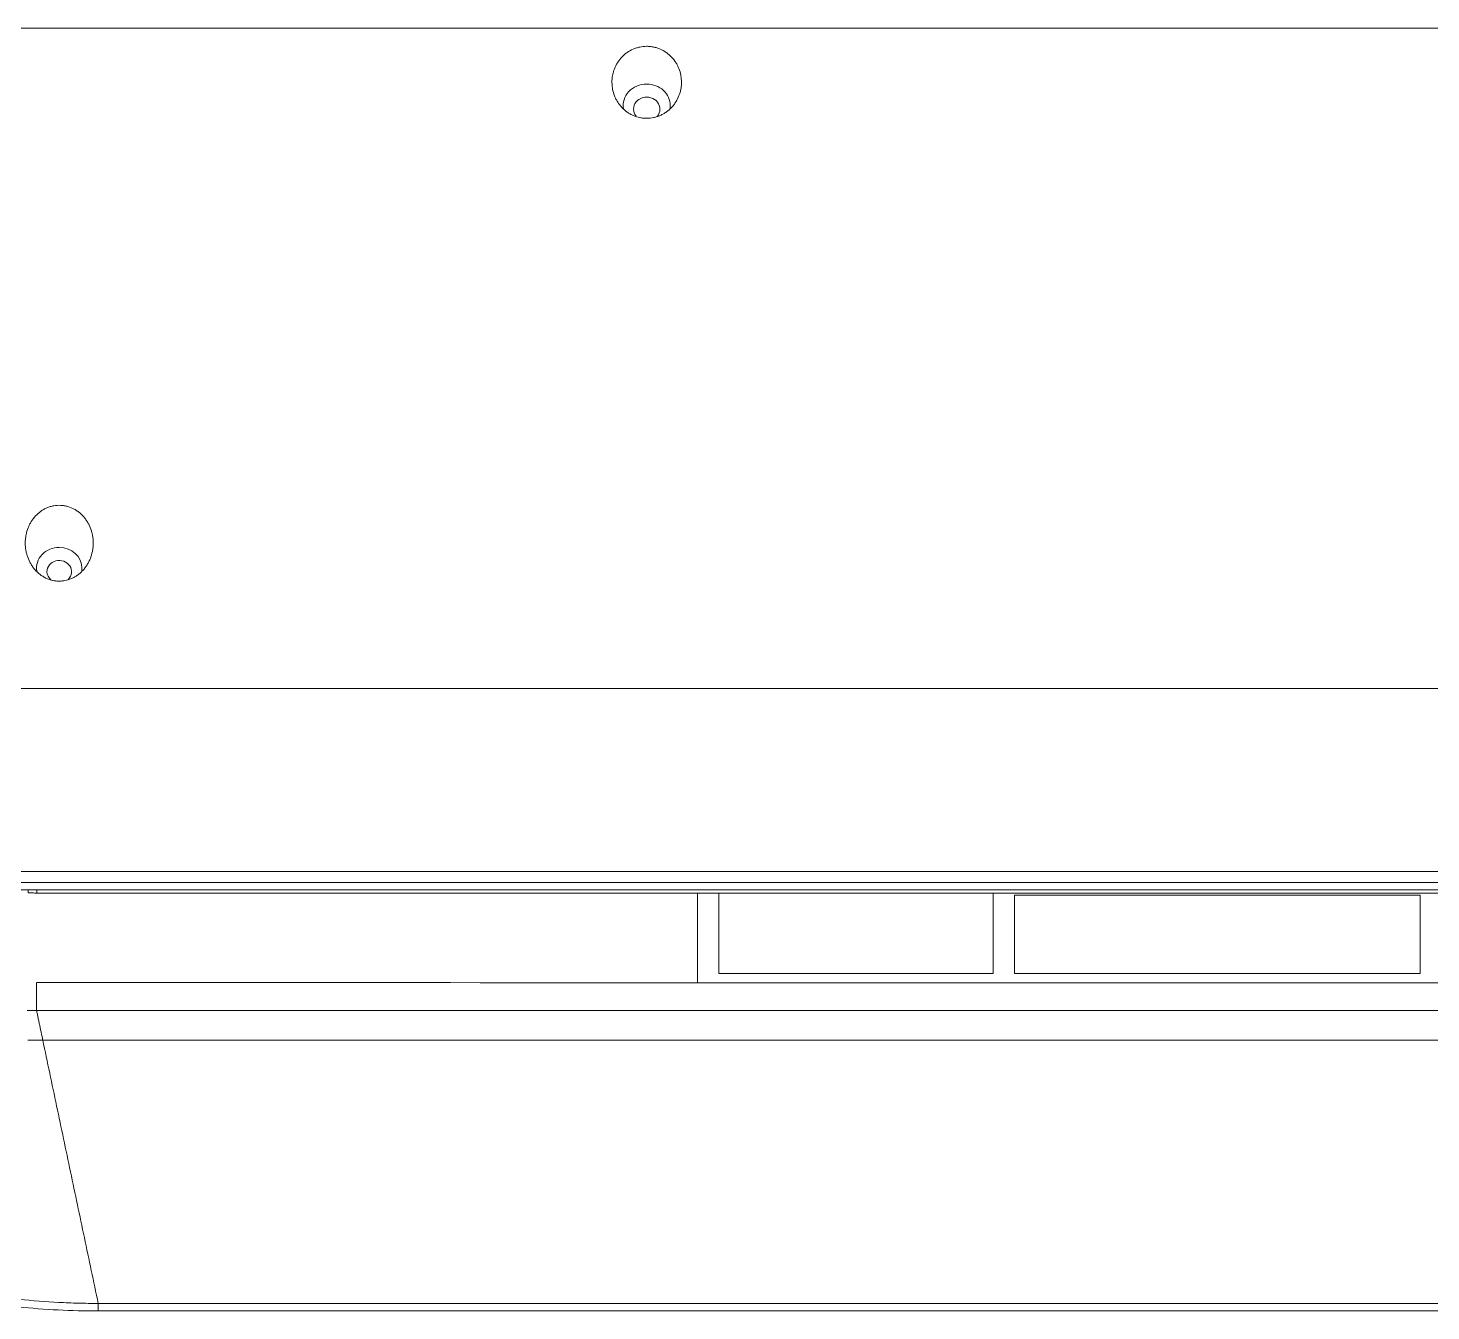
# Model space of a CAD drawing. Header units: millimetres. Extents: x 70151 to 230897, y 35202 to 113211.
# Drawn here: x 171082.18 to 171121.74, y 68686.67 to 68722.85 of the extents above; entities that cross this region are included whole.
import ezdxf

# ---------------------------------------------------------------- set-up
doc = ezdxf.new("R2010")
doc.units = ezdxf.units.MM
doc.header["$LTSCALE"] = 50
doc.layers.add('2-con', color=2, linetype='Continuous')
doc.layers.add('mark-B', color=2, linetype='Continuous', lineweight=20)

# ---------------------------------------------------------------- blocks, each defined once
blk = doc.blocks.new('무풍1way 일반')
at = {"layer": 'mark-B'}
for p, q in [((408.253, -402.051), (408.253, -399.524)), ((387.869, -399.778), (387.869, -401.987)), ((387.869, -399.778), (399.316, -399.778)), ((399.316, -401.987), (399.316, -399.778)), ((399.918, -399.778), (399.918, -402.051)), ((399.918, -399.778), (407.65, -399.778)), ((407.65, -399.778), (407.65, -402.051)), ((387.869, -401.987), (399.316, -401.987))]:
    blk.add_line(p, q, dxfattribs=at)
for centre, major_axis, ratio, start_param, end_param in [((426.893, -398.517), (0, 1.004), 0.000086, 1.792891, 3.134937), ((426.893, -398.517), (0, 1.004), 0.000086, 1.792891, 3.139517), ((427.131, -403.056), (0.002, 1.004), 0.004132, 0, 0.418883), ((426.253, -411.115), (0.346, 0), 0.913545, 2.380343, 6.283185), ((426.253, -411.115), (0.346, 0), 0.913545, 0, 0.853146), ((426.253, -411.212), (-0.641, 0), 0.913545, 6.096747, 6.283185), ((426.253, -411.212), (-0.641, 0), 0.913545, 0, 1.570794), ((426.253, -411.212), (-0.641, 0), 0.913545, 1.570794, 3.288362), ((409.685, -424.159), (0.372, 0), 0.913545, 2.493546, 6.283185), ((409.685, -424.159), (0.372, 0), 0.913545, 0, 0.633521), ((409.685, -424.256), (-0.666, 0), 0.913545, 6.14093, 6.283185), ((409.685, -424.256), (-0.666, 0), 0.913545, 0, 1.5708), ((409.685, -424.256), (-0.666, 0), 0.913545, 1.570794, 3.290714)]:
    blk.add_ellipse(centre, major_axis=major_axis, ratio=ratio, start_param=start_param, end_param=end_param, dxfattribs=at)
for points, degree in [([(0, -390.265), (141.718, -390.265), (283.436, -390.265), (425.154, -390.265)], 3), ([(0, -390.265), (141.718, -390.265), (283.436, -390.265), (425.154, -390.265)], 3), ([(425.154, -390.476), (425.154, -390.406), (425.154, -390.336), (425.154, -390.265)], 3), ([(425.154, -390.476), (425.154, -390.406), (425.154, -390.336), (425.154, -390.265)], 3), ([(426.717, -397.903), (425.154, -390.476)], 1), ([(426.717, -397.903), (425.154, -390.476)], 1), ([(426.717, -397.903), (426.858, -397.901), (426.999, -397.901), (427.14, -397.903)], 3), ([(426.717, -397.903), (426.858, -397.901), (426.999, -397.901), (427.14, -397.903)], 3), ([(426.893, -398.738), (426.717, -397.903)], 1), ([(426.893, -398.738), (426.717, -397.903)], 1), ([(0, -399.521), (213.447, -399.52), (426.893, -399.523)], 2), ([(0, -399.521), (213.447, -399.52), (426.893, -399.523)], 2), ([(0, -402.344), (142.446, -402.344), (284.892, -402.344), (427.338, -402.344)], 3), ([(427.615, -402.149), (427.454, -402.142), (427.293, -402.139), (427.131, -402.139)], 3), ([(427.338, -402.661), (284.892, -402.661), (142.446, -402.661), (0, -402.661)], 3), ([(436.515, -407.818), (291.01, -407.818), (145.505, -407.818), (0, -407.818)], 3), ([(439.257, -426.445), (292.838, -426.445), (146.419, -426.445), (0, -426.445)], 3)]:
    blk.add_open_spline(points, degree=degree, dxfattribs=at)
for points, knots in [([(425.154, -390.476), (420.725, -390.476), (411.868, -390.476), (394.153, -390.476), (363.152, -390.476), (301.151, -390.476), (177.147, -390.476), (70.859, -390.476), (0, -390.476)], [0, 0, 0, 0, 0.03125, 0.0625, 0.125, 0.25, 0.5, 1, 1, 1, 1]), ([(425.154, -390.476), (420.725, -390.476), (411.868, -390.476), (394.153, -390.476), (363.152, -390.476), (301.151, -390.476), (177.147, -390.476), (70.859, -390.476), (0, -390.476)], [0, 0, 0, 0, 0.03125, 0.0625, 0.125, 0.25, 0.5, 1, 1, 1, 1]), ([(425.154, -390.265), (425.532, -390.265), (426.285, -390.284), (427.032, -390.34), (428.148, -390.451), (428.886, -390.562), (429.983, -390.782), (430.711, -390.946), (431.433, -391.147), (431.972, -391.312), (432.241, -391.398), (432.509, -391.489), (432.688, -391.55), (432.777, -391.582), (433.22, -391.742), (433.571, -391.878), (434.608, -392.311), (435.281, -392.632), (436.593, -393.338), (437.231, -393.723), (438.161, -394.348), (438.466, -394.565), (438.918, -394.902), (439.067, -395.016), (439.289, -395.191), (439.363, -395.25), (439.51, -395.368), (439.583, -395.427), (440.234, -395.966), (440.786, -396.47), (441.834, -397.526), (442.331, -398.078), (443.27, -399.23), (443.713, -399.83), (444.179, -400.533), (444.231, -400.612), (444.333, -400.769), (444.383, -400.849), (444.533, -401.087), (444.631, -401.247), (444.918, -401.73), (445.101, -402.055), (445.624, -403.041), (445.939, -403.712), (446.503, -405.082), (446.752, -405.78), (447.075, -406.849), (447.199, -407.298), (447.309, -407.753), (447.353, -407.936), (447.374, -408.027), (447.435, -408.301), (447.473, -408.484), (447.655, -409.401), (447.764, -410.138), (447.873, -411.25), (447.914, -411.807), (447.935, -412.367), (447.944, -412.741), (447.946, -412.928), (447.946, -413.115)], [0, 0, 0, 0, 0.03125, 0.0625, 0.0625, 0.125, 0.125, 0.15625, 0.1875, 0.1875, 0.203125, 0.210937, 0.210937, 0.21875, 0.21875, 0.25, 0.25, 0.3125, 0.3125, 0.375, 0.375, 0.40625, 0.40625, 0.421875, 0.421875, 0.429687, 0.429687, 0.4375, 0.4375, 0.5, 0.5, 0.5625, 0.5625, 0.625, 0.625, 0.632813, 0.632813, 0.640625, 0.640625, 0.65625, 0.65625, 0.6875, 0.6875, 0.75, 0.75, 0.8125, 0.8125, 0.84375, 0.851563, 0.851563, 0.859375, 0.859375, 0.875, 0.875, 0.9375, 0.9375, 0.96875, 0.984375, 0.984375, 1, 1, 1, 1]), ([(425.154, -390.265), (425.532, -390.265), (426.285, -390.284), (427.032, -390.34), (428.148, -390.451), (428.886, -390.562), (429.983, -390.782), (430.711, -390.946), (431.433, -391.147), (431.972, -391.312), (432.241, -391.398), (432.509, -391.489), (432.688, -391.55), (432.777, -391.582), (433.22, -391.742), (433.571, -391.878), (434.608, -392.311), (435.281, -392.632), (436.593, -393.338), (437.231, -393.723), (438.161, -394.348), (438.466, -394.565), (438.918, -394.902), (439.067, -395.016), (439.289, -395.191), (439.363, -395.25), (439.51, -395.368), (439.583, -395.427), (440.234, -395.966), (440.786, -396.47), (441.834, -397.526), (442.331, -398.078), (443.27, -399.23), (443.713, -399.83), (444.179, -400.533), (444.231, -400.612), (444.333, -400.769), (444.383, -400.849), (444.533, -401.087), (444.631, -401.247), (444.918, -401.73), (445.101, -402.055), (445.624, -403.041), (445.939, -403.712), (446.503, -405.082), (446.752, -405.78), (447.075, -406.849), (447.199, -407.298), (447.309, -407.753), (447.353, -407.936), (447.374, -408.027), (447.435, -408.301), (447.473, -408.484), (447.655, -409.401), (447.764, -410.138), (447.873, -411.25), (447.914, -411.807), (447.935, -412.367), (447.944, -412.741), (447.946, -412.928), (447.946, -413.115)], [0, 0, 0, 0, 0.03125, 0.0625, 0.0625, 0.125, 0.125, 0.15625, 0.1875, 0.1875, 0.203125, 0.210937, 0.210937, 0.21875, 0.21875, 0.25, 0.25, 0.3125, 0.3125, 0.375, 0.375, 0.40625, 0.40625, 0.421875, 0.421875, 0.429687, 0.429687, 0.4375, 0.4375, 0.5, 0.5, 0.5625, 0.5625, 0.625, 0.625, 0.632812, 0.632812, 0.640625, 0.640625, 0.65625, 0.65625, 0.6875, 0.6875, 0.75, 0.75, 0.8125, 0.8125, 0.84375, 0.851562, 0.851562, 0.859375, 0.859375, 0.875, 0.875, 0.9375, 0.9375, 0.96875, 0.984375, 0.984375, 1, 1, 1, 1]), ([(447.509, -413.108), (447.509, -413.106), (447.509, -413.103), (447.509, -413.097), (447.509, -413.088), (447.509, -413.068), (447.51, -413.028), (447.51, -412.947), (447.511, -412.785), (447.51, -412.647), (447.507, -412.37), (447.502, -412.186), (447.482, -411.634), (447.459, -411.267), (447.364, -410.168), (447.264, -409.44), (447.094, -408.533), (447.058, -408.352), (447, -408.081), (446.98, -407.991), (446.939, -407.81), (446.918, -407.72), (446.81, -407.271), (446.715, -406.915), (446.406, -405.858), (446.166, -405.167), (445.619, -403.811), (445.313, -403.147), (444.802, -402.17), (444.624, -401.848), (444.343, -401.37), (444.247, -401.212), (444.1, -400.975), (444.051, -400.897), (443.951, -400.74), (443.901, -400.663), (443.444, -399.967), (443.01, -399.372), (442.088, -398.231), (441.6, -397.684), (440.569, -396.638), (440.027, -396.138), (439.385, -395.604), (439.313, -395.545), (439.169, -395.428), (439.096, -395.37), (438.877, -395.197), (438.73, -395.083), (438.286, -394.749), (437.985, -394.535), (437.069, -393.915), (436.44, -393.534), (435.147, -392.833), (434.483, -392.515), (433.46, -392.085), (433.114, -391.95), (432.677, -391.791), (432.589, -391.759), (432.413, -391.698), (432.148, -391.608), (431.883, -391.522), (431.351, -391.359), (430.639, -391.159), (429.92, -390.995), (428.838, -390.776), (428.11, -390.665), (427.008, -390.553), (426.64, -390.525), (426.084, -390.496), (425.806, -390.485), (425.48, -390.479), (425.317, -390.477), (425.236, -390.476), (425.195, -390.476), (425.174, -390.476), (425.166, -390.476), (425.16, -390.476), (425.157, -390.476), (425.154, -390.476)], [0, 0, 0, 0, 0.000244, 0.000244, 0.000488, 0.000977, 0.001953, 0.003906, 0.007812, 0.015625, 0.015625, 0.03125, 0.03125, 0.0625, 0.0625, 0.125, 0.125, 0.140625, 0.140625, 0.148437, 0.148437, 0.15625, 0.15625, 0.1875, 0.1875, 0.25, 0.25, 0.3125, 0.3125, 0.34375, 0.34375, 0.359375, 0.359375, 0.367188, 0.367188, 0.375, 0.375, 0.4375, 0.4375, 0.5, 0.5, 0.5625, 0.5625, 0.570313, 0.570313, 0.578125, 0.578125, 0.59375, 0.59375, 0.625, 0.625, 0.6875, 0.6875, 0.75, 0.75, 0.78125, 0.78125, 0.789062, 0.789062, 0.796875, 0.8125, 0.8125, 0.84375, 0.875, 0.875, 0.9375, 0.9375, 0.96875, 0.96875, 0.984375, 0.992188, 0.996094, 0.998047, 0.999023, 0.999512, 0.999756, 0.999756, 1, 1, 1, 1]), ([(447.509, -413.108), (447.509, -413.106), (447.509, -413.103), (447.509, -413.097), (447.509, -413.088), (447.509, -413.068), (447.51, -413.028), (447.51, -412.947), (447.511, -412.785), (447.51, -412.647), (447.507, -412.37), (447.502, -412.186), (447.482, -411.634), (447.459, -411.267), (447.364, -410.168), (447.264, -409.44), (447.094, -408.533), (447.058, -408.352), (447, -408.081), (446.98, -407.991), (446.939, -407.81), (446.918, -407.72), (446.81, -407.271), (446.715, -406.915), (446.406, -405.858), (446.166, -405.167), (445.619, -403.811), (445.313, -403.147), (444.802, -402.17), (444.624, -401.848), (444.343, -401.37), (444.247, -401.212), (444.1, -400.975), (444.051, -400.897), (443.951, -400.74), (443.901, -400.663), (443.444, -399.967), (443.01, -399.372), (442.088, -398.231), (441.6, -397.684), (440.569, -396.638), (440.027, -396.138), (439.385, -395.604), (439.313, -395.545), (439.169, -395.428), (439.096, -395.37), (438.877, -395.197), (438.73, -395.083), (438.286, -394.749), (437.985, -394.535), (437.069, -393.915), (436.44, -393.534), (435.147, -392.833), (434.483, -392.515), (433.46, -392.085), (433.114, -391.95), (432.677, -391.791), (432.589, -391.759), (432.413, -391.698), (432.148, -391.608), (431.883, -391.522), (431.351, -391.359), (430.639, -391.159), (429.92, -390.995), (428.838, -390.776), (428.11, -390.665), (427.008, -390.553), (426.64, -390.525), (426.084, -390.496), (425.806, -390.485), (425.48, -390.479), (425.317, -390.477), (425.236, -390.476), (425.195, -390.476), (425.174, -390.476), (425.166, -390.476), (425.16, -390.476), (425.157, -390.476), (425.154, -390.476)], [0, 0, 0, 0, 0.000244, 0.000244, 0.000488, 0.000977, 0.001953, 0.003906, 0.007812, 0.015625, 0.015625, 0.03125, 0.03125, 0.0625, 0.0625, 0.125, 0.125, 0.140625, 0.140625, 0.148437, 0.148437, 0.15625, 0.15625, 0.1875, 0.1875, 0.25, 0.25, 0.3125, 0.3125, 0.34375, 0.34375, 0.359375, 0.359375, 0.367188, 0.367188, 0.375, 0.375, 0.4375, 0.4375, 0.5, 0.5, 0.5625, 0.5625, 0.570313, 0.570313, 0.578125, 0.578125, 0.59375, 0.59375, 0.625, 0.625, 0.6875, 0.6875, 0.75, 0.75, 0.78125, 0.78125, 0.789062, 0.789062, 0.796875, 0.8125, 0.8125, 0.84375, 0.875, 0.875, 0.9375, 0.9375, 0.96875, 0.96875, 0.984375, 0.992188, 0.996094, 0.998047, 0.999023, 0.999512, 0.999756, 0.999756, 1, 1, 1, 1]), ([(426.717, -397.903), (422.272, -397.899), (413.382, -397.903), (395.603, -397.901), (364.488, -397.902), (302.258, -397.902), (213.359, -397.903), (106.679, -397.903), (35.56, -397.903), (0, -397.903)], [0, 0, 0, 0, 0.03125, 0.0625, 0.125, 0.25, 0.5, 0.75, 1, 1, 1, 1]), ([(426.717, -397.903), (422.272, -397.899), (413.382, -397.903), (395.603, -397.901), (364.488, -397.902), (302.258, -397.902), (213.359, -397.903), (106.679, -397.903), (35.56, -397.903), (0, -397.903)], [0, 0, 0, 0, 0.03125, 0.0625, 0.125, 0.25, 0.5, 0.75, 1, 1, 1, 1]), ([(0, -398.738), (71.149, -398.738), (142.298, -398.738), (249.021, -398.738), (284.595, -398.738), (337.957, -398.738), (355.744, -398.738), (382.425, -398.738), (391.319, -398.738), (404.659, -398.738), (409.106, -398.738), (418, -398.738), (422.446, -398.738), (426.893, -398.738)], [0, 0, 0, 0, 0.5, 0.5, 0.75, 0.75, 0.875, 0.875, 0.9375, 0.9375, 0.96875, 0.96875, 1, 1, 1, 1]), ([(0, -398.738), (71.149, -398.738), (142.298, -398.738), (249.021, -398.738), (284.595, -398.738), (337.957, -398.738), (355.744, -398.738), (382.425, -398.738), (391.319, -398.738), (404.659, -398.738), (409.106, -398.738), (418, -398.738), (422.446, -398.738), (426.893, -398.738)], [0, 0, 0, 0, 0.5, 0.5, 0.75, 0.75, 0.875, 0.875, 0.9375, 0.9375, 0.96875, 0.96875, 1, 1, 1, 1]), ([(426.893, -398.738), (426.893, -398.738), (426.893, -398.738), (426.98, -398.738), (427.068, -398.738), (427.155, -398.738)], [0, 0, 0, 0, 0.000159, 0.000159, 1, 1, 1, 1]), ([(426.893, -398.738), (426.893, -398.738), (426.893, -398.738), (426.98, -398.738), (427.068, -398.738), (427.155, -398.738)], [0, 0, 0, 0, 0.000159, 0.000159, 1, 1, 1, 1]), ([(0, -402.051), (71.149, -402.051), (142.297, -402.051), (249.02, -402.051), (284.594, -402.051), (337.956, -402.051), (355.743, -402.051), (382.423, -402.051), (391.317, -402.051), (404.657, -402.051), (409.104, -402.051), (417.998, -402.051), (422.445, -402.051), (426.891, -402.051)], [0, 0, 0, 0, 0.5, 0.5, 0.75, 0.75, 0.875, 0.875, 0.9375, 0.9375, 0.96875, 0.96875, 1, 1, 1, 1]), ([(426.888, -402.138), (422.442, -402.138), (417.995, -402.138), (409.101, -402.138), (404.655, -402.138), (391.314, -402.138), (382.421, -402.138), (355.74, -402.138), (337.953, -402.138), (284.592, -402.138), (249.018, -402.138), (142.296, -402.138), (71.148, -402.138), (0, -402.138)], [0, 0, 0, 0, 0.03125, 0.03125, 0.0625, 0.0625, 0.125, 0.125, 0.25, 0.25, 0.5, 0.5, 1, 1, 1, 1]), ([(426.889, -402.051), (426.889, -402.051), (426.889, -402.059), (426.889, -402.088), (426.889, -402.11), (426.888, -402.138)], [0, 0, 0, 0, 0.5, 0.5, 1, 1, 1, 1]), ([(427.131, -402.139), (427.11, -402.139), (427.089, -402.139), (427.046, -402.138), (427.025, -402.138), (426.965, -402.138), (426.927, -402.138), (426.888, -402.138)], [0, 0, 0, 0, 0.261397, 0.261397, 0.523412, 0.523412, 1, 1, 1, 1]), ([(426.891, -402.051), (426.929, -402.051), (426.967, -402.052), (427.027, -402.052), (427.048, -402.052), (427.09, -402.052), (427.112, -402.052), (427.133, -402.052)], [0, 0, 0, 0, 0.472305, 0.472305, 0.736151, 0.736151, 1, 1, 1, 1]), ([(425.375, -411.489), (425.381, -411.474), (425.388, -411.458), (425.402, -411.428), (425.416, -411.397), (425.431, -411.368), (425.448, -411.339), (425.456, -411.324), (425.5, -411.253), (425.54, -411.2), (425.596, -411.139), (425.608, -411.127), (425.632, -411.104), (425.644, -411.092), (425.681, -411.059), (425.733, -411.017), (425.803, -410.972), (425.847, -410.948), (425.877, -410.933), (425.892, -410.926), (425.969, -410.893), (426.032, -410.874), (426.114, -410.859), (426.131, -410.856), (426.164, -410.852), (426.18, -410.85), (426.231, -410.847), (426.297, -410.847), (426.363, -410.854), (426.412, -410.862), (426.428, -410.865), (426.461, -410.873), (426.477, -410.877), (426.557, -410.9), (426.618, -410.926), (426.705, -410.974), (426.733, -410.991), (426.774, -411.02), (426.787, -411.03), (426.814, -411.051), (426.827, -411.061), (426.889, -411.116), (426.935, -411.163), (426.995, -411.242), (427.015, -411.269), (427.041, -411.311), (427.05, -411.325), (427.067, -411.354), (427.075, -411.369), (427.113, -411.442), (427.138, -411.503), (427.167, -411.598), (427.176, -411.63), (427.187, -411.679), (427.19, -411.695), (427.196, -411.728), (427.198, -411.744), (427.21, -411.827), (427.213, -411.893), (427.21, -411.992), (427.207, -412.025), (427.201, -412.075), (427.199, -412.091), (427.194, -412.124), (427.191, -412.141), (427.174, -412.222), (427.155, -412.285), (427.125, -412.363), (427.119, -412.378), (427.105, -412.408), (427.098, -412.424), (427.075, -412.468), (427.059, -412.497), (427.007, -412.582), (426.967, -412.635), (426.876, -412.733), (426.826, -412.777), (426.745, -412.835), (426.717, -412.853), (426.658, -412.886), (426.629, -412.901), (426.568, -412.927), (426.537, -412.938), (426.489, -412.952), (426.473, -412.957), (426.44, -412.965), (426.424, -412.968), (426.342, -412.983), (426.276, -412.987), (426.176, -412.982), (426.143, -412.979), (426.077, -412.968), (426.045, -412.96), (425.949, -412.933), (425.888, -412.908), (425.815, -412.868), (425.801, -412.859), (425.772, -412.842), (425.758, -412.833), (425.717, -412.804), (425.691, -412.784), (425.616, -412.72), (425.571, -412.672), (425.519, -412.606), (425.509, -412.593), (425.49, -412.566), (425.481, -412.552), (425.454, -412.51), (425.438, -412.481), (425.392, -412.394), (425.367, -412.333), (425.342, -412.253), (425.338, -412.237), (425.329, -412.205), (425.325, -412.189), (425.315, -412.14), (425.309, -412.108), (425.296, -412.01), (425.293, -411.943), (425.296, -411.86), (425.297, -411.843), (425.299, -411.81), (425.301, -411.794), (425.307, -411.744), (425.312, -411.712), (425.332, -411.615), (425.351, -411.552), (425.375, -411.489)], [0, 0, 0, 0, 0.007813, 0.007813, 0.015625, 0.023438, 0.023438, 0.03125, 0.03125, 0.0625, 0.0625, 0.070313, 0.070313, 0.078125, 0.078125, 0.09375, 0.109375, 0.117187, 0.117187, 0.125, 0.125, 0.15625, 0.15625, 0.164062, 0.164062, 0.171875, 0.171875, 0.1875, 0.203125, 0.203125, 0.210937, 0.210937, 0.21875, 0.21875, 0.25, 0.25, 0.265625, 0.265625, 0.273437, 0.273437, 0.28125, 0.28125, 0.3125, 0.3125, 0.328125, 0.328125, 0.335937, 0.335937, 0.34375, 0.34375, 0.375, 0.375, 0.390625, 0.390625, 0.398437, 0.398437, 0.40625, 0.40625, 0.4375, 0.4375, 0.453125, 0.453125, 0.460937, 0.460937, 0.46875, 0.46875, 0.5, 0.5, 0.507812, 0.507812, 0.515625, 0.515625, 0.53125, 0.53125, 0.5625, 0.5625, 0.59375, 0.59375, 0.609375, 0.609375, 0.625, 0.625, 0.640625, 0.640625, 0.648437, 0.648437, 0.65625, 0.65625, 0.6875, 0.6875, 0.703125, 0.703125, 0.71875, 0.71875, 0.75, 0.75, 0.757812, 0.757812, 0.765625, 0.765625, 0.78125, 0.78125, 0.8125, 0.8125, 0.820312, 0.820312, 0.828125, 0.828125, 0.84375, 0.84375, 0.875, 0.875, 0.882812, 0.882812, 0.890625, 0.890625, 0.90625, 0.90625, 0.9375, 0.9375, 0.945312, 0.945312, 0.953125, 0.953125, 0.96875, 0.96875, 1, 1, 1, 1]), ([(408.862, -424.364), (408.88, -424.336), (408.898, -424.309), (408.938, -424.257), (408.96, -424.232), (409.027, -424.16), (409.076, -424.117), (409.142, -424.07), (409.156, -424.06), (409.184, -424.043), (409.198, -424.034), (409.241, -424.01), (409.299, -423.98), (409.36, -423.956), (409.422, -423.936), (409.454, -423.928), (409.551, -423.907), (409.616, -423.9), (409.714, -423.899), (409.747, -423.901), (409.796, -423.906), (409.813, -423.908), (409.845, -423.913), (409.862, -423.916), (409.942, -423.933), (410.004, -423.953), (410.079, -423.986), (410.094, -423.993), (410.123, -424.007), (410.138, -424.015), (410.181, -424.039), (410.209, -424.057), (410.288, -424.113), (410.338, -424.156), (410.394, -424.215), (410.405, -424.228), (410.427, -424.252), (410.437, -424.265), (410.467, -424.304), (410.504, -424.357), (410.545, -424.427), (410.566, -424.471), (410.579, -424.501), (410.586, -424.516), (410.616, -424.593), (410.634, -424.655), (410.652, -424.75), (410.657, -424.783), (410.663, -424.847), (410.665, -424.88), (410.665, -424.978), (410.66, -425.043), (410.642, -425.138), (410.635, -425.17), (410.617, -425.233), (410.607, -425.264), (410.571, -425.355), (410.542, -425.413), (410.499, -425.482), (410.49, -425.496), (410.471, -425.523), (410.461, -425.536), (410.431, -425.575), (410.389, -425.625), (410.33, -425.681), (410.293, -425.712), (410.267, -425.733), (410.254, -425.743), (410.186, -425.79), (410.13, -425.822), (410.04, -425.862), (410.009, -425.874), (409.946, -425.894), (409.915, -425.902), (409.819, -425.923), (409.754, -425.93), (409.671, -425.93), (409.654, -425.929), (409.622, -425.928), (409.605, -425.927), (409.556, -425.922), (409.492, -425.912), (409.428, -425.895), (409.366, -425.876), (409.335, -425.864), (409.244, -425.825), (409.188, -425.793), (409.107, -425.737), (409.082, -425.717), (409.032, -425.674), (409.008, -425.651), (408.941, -425.581), (408.901, -425.529), (408.857, -425.461), (408.848, -425.447), (408.832, -425.418), (408.824, -425.404), (408.802, -425.36), (408.789, -425.33), (408.753, -425.24), (408.735, -425.178), (408.72, -425.098), (408.717, -425.081), (408.713, -425.049), (408.711, -425.033), (408.706, -424.984), (408.703, -424.92), (408.706, -424.839), (408.712, -424.79), (408.716, -424.758), (408.719, -424.742), (408.734, -424.661), (408.752, -424.599), (408.798, -424.478), (408.827, -424.42), (408.862, -424.364)], [0, 0, 0, 0, 0.015625, 0.015625, 0.03125, 0.03125, 0.0625, 0.0625, 0.070312, 0.070312, 0.078125, 0.078125, 0.09375, 0.109375, 0.109375, 0.125, 0.125, 0.15625, 0.15625, 0.171875, 0.171875, 0.179687, 0.179687, 0.1875, 0.1875, 0.21875, 0.21875, 0.226562, 0.226562, 0.234375, 0.234375, 0.25, 0.25, 0.28125, 0.28125, 0.289062, 0.289062, 0.296875, 0.296875, 0.3125, 0.328125, 0.335937, 0.335937, 0.34375, 0.34375, 0.375, 0.375, 0.390625, 0.390625, 0.40625, 0.40625, 0.4375, 0.4375, 0.453125, 0.453125, 0.46875, 0.46875, 0.5, 0.5, 0.507812, 0.507812, 0.515625, 0.515625, 0.53125, 0.546875, 0.554687, 0.554687, 0.5625, 0.5625, 0.59375, 0.59375, 0.609375, 0.609375, 0.625, 0.625, 0.65625, 0.65625, 0.664062, 0.664062, 0.671875, 0.671875, 0.6875, 0.703125, 0.703125, 0.71875, 0.71875, 0.75, 0.75, 0.765625, 0.765625, 0.78125, 0.78125, 0.8125, 0.8125, 0.820312, 0.820312, 0.828125, 0.828125, 0.84375, 0.84375, 0.875, 0.875, 0.882812, 0.882812, 0.890625, 0.890625, 0.90625, 0.921875, 0.929687, 0.929687, 0.9375, 0.9375, 0.96875, 0.96875, 1, 1, 1, 1])]:
    blk.add_open_spline(points, degree=3, knots=knots, dxfattribs=at)
blk = doc.blocks.new('dpdjzjs')
at = {"layer": 'mark-B', "rotation": 180}
blk.add_blockref('무풍1way 일반', (171509.31, 88288.448), dxfattribs=at)

msp = doc.modelspace()

# ---------------------------------------------------------------- block references
at = {"layer": '2-con'}
msp.add_blockref('dpdjzjs', (0, -19992.043), dxfattribs=at)

doc.saveas('drawing.dxf')
